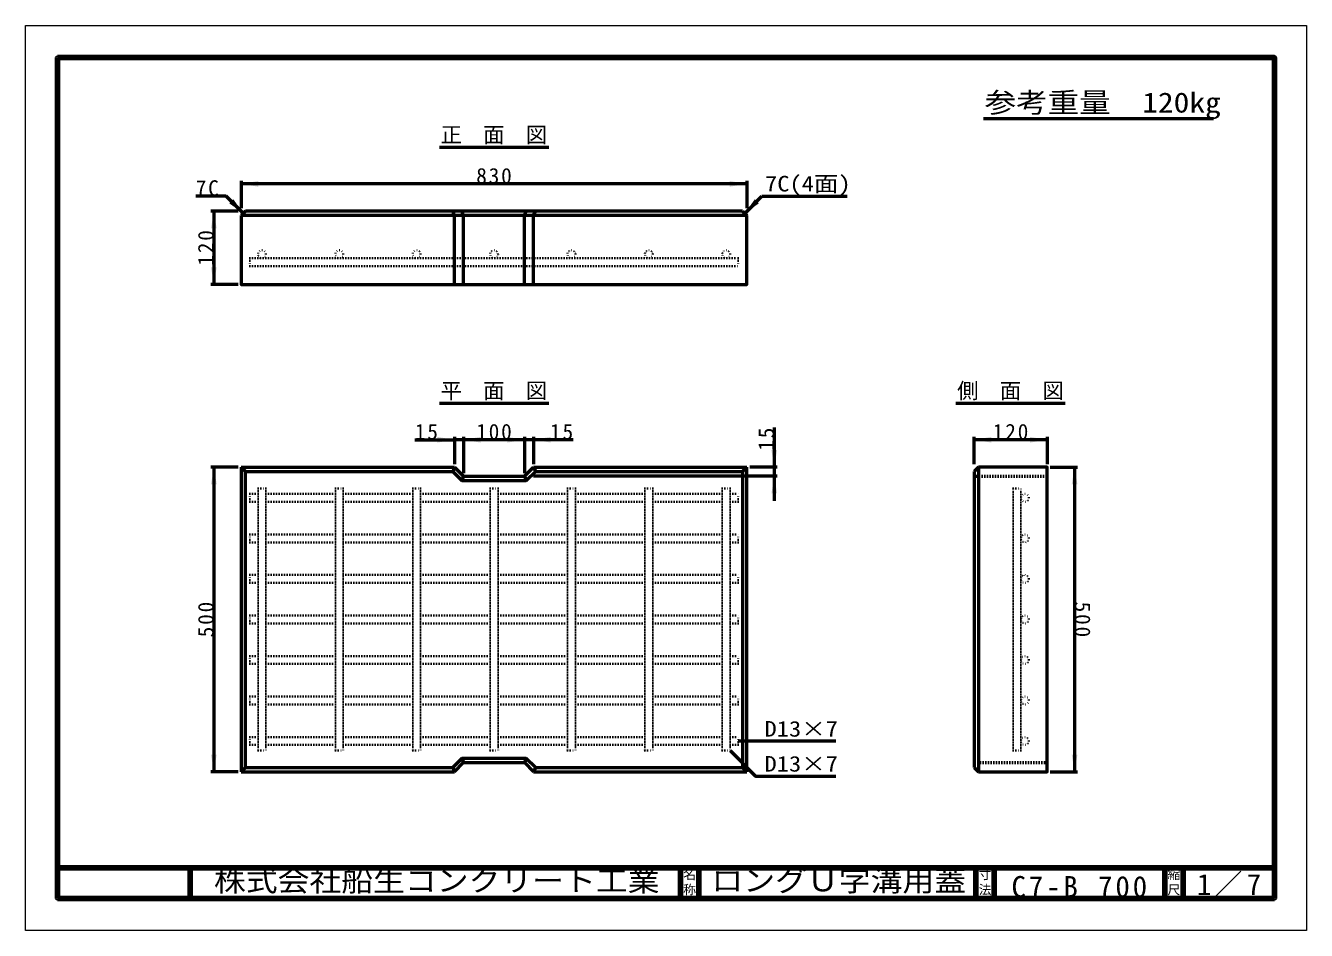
# Model space of a CAD drawing. Units: millimetres, scale not verified, with parts at other scales. Extents: x -2102 to 2102, y -1485 to 1485.
import ezdxf
from ezdxf.enums import TextEntityAlignment as Align

# ---------------------------------------------------------------- set-up
doc = ezdxf.new("R2010")
doc.units = ezdxf.units.MM
doc.header["$LTSCALE"] = 5
doc.linetypes.add('DOTTED', pattern=[1.75, 0.25, -1.5])
doc.layers.add('0-0_V-nasSTD', color=7, linetype='DOTTED', lineweight=35)
doc.layers.add('0-1_0', color=7, linetype='Continuous', lineweight=50)
doc.styles.add('ＭＳ ゴシック', font='')
doc.styles.get('ＭＳ ゴシック').set_extended_font_data('MS Gothic')

msp = doc.modelspace()

# ---------------------------------------------------------------- linework, layer by layer
at = {"layer": '0-0_V-nasSTD', "linetype": 'Continuous', "lineweight": 100}
for p, q in [((-1997.5, 1380), (-1997.5, -1380)), ((-1562.5, -1280), (-1562.5, -1380)), ((47.5, -1280), (47.5, -1380)), ((107.5, -1280), (107.5, -1380)), ((1017.5, -1280), (1017.5, -1380)), ((1077.5, -1280), (1077.5, -1380)), ((1637.5, -1280), (1637.5, -1380)), ((1697.5, -1280), (1697.5, -1380)), ((-1997.5, -1380), (1997.5, -1380))]:
    msp.add_line(p, q, dxfattribs=at)
at = {"layer": '0-0_V-nasSTD', "linetype": 'Continuous', "lineweight": 50}
for p, q in [((-1394.525, 975.589), (-1394.525, 885.589)), ((265.475, 975.589), (265.475, 885.589)), ((-1444.094, 925.158), (-1544.094, 925.158)), ((-1387.525, 868.589), (-1444.094, 925.158)), ((265.475, 965.589), (-1394.525, 965.589)), ((258.475, 868.589), (315.043, 925.158)), ((315.043, 925.158), (595.043, 925.158)), ((-1404.525, 875.589), (-1494.525, 875.589)), ((-1484.525, 875.589), (-1484.525, 635.589)), ((-1380.525, 875.589), (-1394.525, 861.589)), ((265.475, 861.589), (-1394.525, 861.589)), ((251.475, 875.589), (-1380.525, 875.589)), ((-694.525, 861.589), (-700.324, 875.589)), ((-694.525, 635.589), (-694.525, 861.589)), ((-664.525, 861.589), (-670.324, 875.589)), ((-664.525, 635.589), (-664.525, 861.589)), ((-464.525, 861.589), (-458.726, 875.589)), ((-464.525, 635.589), (-464.525, 861.589)), ((251.475, 875.589), (265.475, 861.589)), ((-1404.525, 635.589), (-1494.525, 635.589)), ((-694.525, 135.589), (-694.525, 45.589)), ((-664.525, 135.589), (-664.525, 15.589)), ((-464.525, 135.589), (-464.525, 15.589)), ((-434.525, 135.589), (-434.525, 45.589)), ((355.475, 165.589), (355.475, 35.589)), ((1011.475, 45.666), (1011.475, 135.666)), ((1251.475, 135.589), (1251.475, 45.589)), ((-824.525, 125.589), (-694.525, 125.589)), ((-664.525, 125.589), (-694.525, 125.589)), ((-464.525, 125.589), (-664.525, 125.589)), ((-434.525, 125.589), (-464.525, 125.589)), ((-304.525, 125.589), (-434.525, 125.589)), ((1251.475, 125.589), (1011.475, 125.589)), ((-1404.525, 35.589), (-1494.525, 35.589)), ((-1484.525, 35.589), (-1484.525, -964.411)), ((-1394.525, 35.589), (-1394.525, -964.411)), ((-1394.525, 35.589), (-694.525, 35.589)), ((-1394.525, 35.589), (-1380.525, 21.589)), ((-1380.525, -950.411), (-1380.525, 21.589)), ((-1380.525, 21.589), (-700.324, 21.589)), ((-694.525, 35.589), (-700.324, 21.589)), ((-664.525, 5.589), (-670.324, -8.411)), ((-464.525, 5.589), (-458.726, -8.411)), ((-434.525, 35.589), (265.475, 35.589)), ((-434.525, 35.589), (-428.726, 21.589)), ((365.475, 5.589), (-434.525, 5.589)), ((-428.726, 21.589), (251.475, 21.589)), ((251.475, 21.589), (265.475, 35.589)), ((251.475, 21.589), (251.475, -950.411)), ((265.475, -964.411), (265.475, 35.589)), ((365.475, 35.589), (275.475, 35.589)), ((1025.475, 35.589), (1011.475, 21.589)), ((1011.475, 21.589), (1011.475, -950.411)), ((1025.475, 35.589), (1025.475, -964.411)), ((1261.475, 35.589), (1351.475, 35.589)), ((1341.475, 35.589), (1341.475, -964.411)), ((557.475, -864.411), (237.475, -864.411)), ((-670.324, -920.411), (-664.525, -934.411)), ((-458.726, -920.411), (-464.525, -934.411)), ((-1404.525, -964.411), (-1494.525, -964.411)), ((-1380.525, -950.411), (-1394.525, -964.411)), ((-1394.525, -964.411), (-694.525, -964.411)), ((-1380.525, -950.411), (-702.018, -950.411)), ((-428.726, -950.411), (-434.525, -964.411)), ((-434.525, -964.411), (265.475, -964.411)), ((-427.033, -950.411), (251.475, -950.411)), ((251.475, -950.411), (265.475, -964.411)), ((1011.475, -950.411), (1025.475, -964.411)), ((1261.475, -964.411), (1351.475, -964.411))]:
    msp.add_line(p, q, dxfattribs=at)
at = {"layer": '0-0_V-nasSTD'}
for p, q in [((-1366.525, 721.589), (237.475, 721.589)), ((-1366.525, 721.589), (-1366.525, 695.589)), ((237.475, 721.589), (237.475, 695.589)), ((-1366.525, 695.589), (237.475, 695.589)), ((-1339.525, -34.411), (-1339.525, -894.411)), ((-1339.525, -34.411), (-1313.525, -34.411)), ((-1313.525, -34.411), (-1313.525, -894.411)), ((-1085.525, -34.411), (-1085.525, -894.411)), ((-1085.525, -34.411), (-1059.525, -34.411)), ((-1059.525, -34.411), (-1059.525, -894.411)), ((-831.525, -34.411), (-831.525, -894.411)), ((-831.525, -34.411), (-805.525, -34.411)), ((-805.525, -34.411), (-805.525, -894.411)), ((-577.525, -34.411), (-577.525, -894.411)), ((-577.525, -34.411), (-551.525, -34.411)), ((-551.525, -34.411), (-551.525, -894.411)), ((-323.525, -34.411), (-323.525, -894.411)), ((-323.525, -34.411), (-297.525, -34.411)), ((-297.525, -34.411), (-297.525, -894.411)), ((-69.525, -34.411), (-69.525, -894.411)), ((-69.525, -34.411), (-43.525, -34.411)), ((-43.525, -34.411), (-43.525, -894.411)), ((184.475, -34.411), (184.475, -894.411)), ((184.475, -34.411), (210.475, -34.411)), ((210.475, -34.411), (210.475, -894.411)), ((1139.475, -894.411), (1139.475, -34.411)), ((1139.475, -34.411), (1165.475, -34.411)), ((1165.475, -894.411), (1165.475, -34.411)), ((-1366.525, -78.411), (-1366.525, -52.411)), ((-1366.525, -52.411), (-1339.525, -52.411)), ((-1366.525, -78.411), (-1339.525, -78.411)), ((-1313.525, -52.411), (-1085.525, -52.411)), ((-1313.525, -78.411), (-1085.525, -78.411)), ((-1059.525, -52.411), (-831.525, -52.411)), ((-1059.525, -78.411), (-831.525, -78.411)), ((-805.525, -52.411), (-577.525, -52.411)), ((-805.525, -78.411), (-577.525, -78.411)), ((-551.525, -52.411), (-323.525, -52.411)), ((-551.525, -78.411), (-323.525, -78.411)), ((-297.525, -52.411), (-69.525, -52.411)), ((-297.525, -78.411), (-69.525, -78.411)), ((-43.525, -52.411), (184.475, -52.411)), ((-43.525, -78.411), (184.475, -78.411)), ((210.475, -52.411), (237.475, -52.411)), ((210.475, -78.411), (237.475, -78.411)), ((237.475, -78.411), (237.475, -52.411)), ((-1366.525, -211.411), (-1366.525, -185.411)), ((-1366.525, -185.411), (-1339.525, -185.411)), ((-1313.525, -185.411), (-1085.525, -185.411)), ((-1059.525, -185.411), (-831.525, -185.411)), ((-805.525, -185.411), (-577.525, -185.411)), ((-551.525, -185.411), (-323.525, -185.411)), ((-297.525, -185.411), (-69.525, -185.411)), ((-43.525, -185.411), (184.475, -185.411)), ((210.475, -185.411), (237.475, -185.411)), ((237.475, -211.411), (237.475, -185.411)), ((-1366.525, -211.411), (-1339.525, -211.411)), ((-1313.525, -211.411), (-1085.525, -211.411)), ((-1059.525, -211.411), (-831.525, -211.411)), ((-805.525, -211.411), (-577.525, -211.411)), ((-551.525, -211.411), (-323.525, -211.411)), ((-297.525, -211.411), (-69.525, -211.411)), ((-43.525, -211.411), (184.475, -211.411)), ((210.475, -211.411), (237.475, -211.411)), ((-1366.525, -344.411), (-1366.525, -318.411)), ((-1366.525, -318.411), (-1339.525, -318.411)), ((-1313.525, -318.411), (-1085.525, -318.411)), ((-1059.525, -318.411), (-831.525, -318.411)), ((-805.525, -318.411), (-577.525, -318.411)), ((-551.525, -318.411), (-323.525, -318.411)), ((-297.525, -318.411), (-69.525, -318.411)), ((-43.525, -318.411), (184.475, -318.411)), ((210.475, -318.411), (237.475, -318.411)), ((237.475, -344.411), (237.475, -318.411)), ((-1366.525, -344.411), (-1339.525, -344.411)), ((-1313.525, -344.411), (-1085.525, -344.411)), ((-1059.525, -344.411), (-831.525, -344.411)), ((-805.525, -344.411), (-577.525, -344.411)), ((-551.525, -344.411), (-323.525, -344.411)), ((-297.525, -344.411), (-69.525, -344.411)), ((-43.525, -344.411), (184.475, -344.411)), ((210.475, -344.411), (237.475, -344.411)), ((-1366.525, -477.411), (-1366.525, -451.411)), ((-1366.525, -451.411), (-1339.525, -451.411)), ((-1313.525, -451.411), (-1085.525, -451.411)), ((-1059.525, -451.411), (-831.525, -451.411)), ((-805.525, -451.411), (-577.525, -451.411)), ((-551.525, -451.411), (-323.525, -451.411)), ((-297.525, -451.411), (-69.525, -451.411)), ((-43.525, -451.411), (184.475, -451.411)), ((210.475, -451.411), (237.475, -451.411)), ((237.475, -477.411), (237.475, -451.411)), ((-1366.525, -477.411), (-1339.525, -477.411)), ((-1313.525, -477.411), (-1085.525, -477.411)), ((-1059.525, -477.411), (-831.525, -477.411)), ((-805.525, -477.411), (-577.525, -477.411)), ((-551.525, -477.411), (-323.525, -477.411)), ((-297.525, -477.411), (-69.525, -477.411)), ((-43.525, -477.411), (184.475, -477.411)), ((210.475, -477.411), (237.475, -477.411)), ((-1366.525, -610.411), (-1366.525, -584.411)), ((-1366.525, -584.411), (-1339.525, -584.411)), ((-1313.525, -584.411), (-1085.525, -584.411)), ((-1059.525, -584.411), (-831.525, -584.411)), ((-805.525, -584.411), (-577.525, -584.411)), ((-551.525, -584.411), (-323.525, -584.411)), ((-297.525, -584.411), (-69.525, -584.411)), ((-43.525, -584.411), (184.475, -584.411)), ((210.475, -584.411), (237.475, -584.411)), ((237.475, -610.411), (237.475, -584.411)), ((-1366.525, -610.411), (-1339.525, -610.411)), ((-1313.525, -610.411), (-1085.525, -610.411)), ((-1059.525, -610.411), (-831.525, -610.411)), ((-805.525, -610.411), (-577.525, -610.411)), ((-551.525, -610.411), (-323.525, -610.411)), ((-297.525, -610.411), (-69.525, -610.411)), ((-43.525, -610.411), (184.475, -610.411)), ((210.475, -610.411), (237.475, -610.411)), ((-1366.525, -743.411), (-1366.525, -717.411)), ((-1366.525, -717.411), (-1339.525, -717.411)), ((-1366.525, -743.411), (-1339.525, -743.411)), ((-1313.525, -717.411), (-1085.525, -717.411)), ((-1313.525, -743.411), (-1085.525, -743.411)), ((-1059.525, -717.411), (-831.525, -717.411)), ((-1059.525, -743.411), (-831.525, -743.411)), ((-805.525, -717.411), (-577.525, -717.411)), ((-805.525, -743.411), (-577.525, -743.411)), ((-551.525, -717.411), (-323.525, -717.411)), ((-551.525, -743.411), (-323.525, -743.411)), ((-297.525, -717.411), (-69.525, -717.411)), ((-297.525, -743.411), (-69.525, -743.411)), ((-43.525, -717.411), (184.475, -717.411)), ((-43.525, -743.411), (184.475, -743.411)), ((210.475, -717.411), (237.475, -717.411)), ((210.475, -743.411), (237.475, -743.411)), ((237.475, -743.411), (237.475, -717.411)), ((-1366.525, -876.411), (-1366.525, -850.411)), ((-1366.525, -850.411), (-1339.525, -850.411)), ((-1366.525, -876.411), (-1339.525, -876.411)), ((-1313.525, -850.411), (-1085.525, -850.411)), ((-1313.525, -876.411), (-1085.525, -876.411)), ((-1059.525, -850.411), (-831.525, -850.411)), ((-1059.525, -876.411), (-831.525, -876.411)), ((-805.525, -850.411), (-577.525, -850.411)), ((-805.525, -876.411), (-577.525, -876.411)), ((-551.525, -850.411), (-323.525, -850.411)), ((-551.525, -876.411), (-323.525, -876.411)), ((-297.525, -850.411), (-69.525, -850.411)), ((-297.525, -876.411), (-69.525, -876.411)), ((-43.525, -850.411), (184.475, -850.411)), ((-43.525, -876.411), (184.475, -876.411)), ((210.475, -850.411), (237.475, -850.411)), ((210.475, -876.411), (237.475, -876.411)), ((237.475, -876.411), (237.475, -850.411)), ((-1339.525, -894.411), (-1313.525, -894.411)), ((-1085.525, -894.411), (-1059.525, -894.411)), ((-831.525, -894.411), (-805.525, -894.411)), ((-577.525, -894.411), (-551.525, -894.411)), ((-323.525, -894.411), (-297.525, -894.411)), ((-69.525, -894.411), (-43.525, -894.411)), ((184.475, -894.411), (210.475, -894.411)), ((1139.475, -894.411), (1165.475, -894.411))]:
    msp.add_line(p, q, dxfattribs=at)
at = {"layer": '0-0_V-nasSTD', "lineweight": 50}
for p, q in [((1011.475, 5.589), (1251.475, 5.589)), ((1251.475, -934.411), (1011.475, -934.411))]:
    msp.add_line(p, q, dxfattribs=at)
at = {"layer": '0-0_V-nasSTD', "linetype": 'Continuous', "lineweight": 18}
for points in [[(-2102.5, -1485), (-2102.5, 1485), (2102.5, 1485), (2102.5, -1485)], [(-2002.5, -1385), (-2002.5, 1385), (2002.5, 1385), (2002.5, -1385)]]:
    msp.add_lwpolyline(points, close=True, dxfattribs=at)
at = {"layer": '0-0_V-nasSTD', "linetype": 'Continuous', "lineweight": 100}
msp.add_lwpolyline([(1997.5, -1380), (1997.5, 1380), (-1997.5, 1380)], dxfattribs=at)
at = {"layer": '0-0_V-nasSTD', "linetype": 'Continuous', "lineweight": 50}
for points in [[(-1394.525, 861.589), (-1394.525, 635.589), (265.475, 635.589), (265.475, 861.589)], [(-434.525, 635.589), (-434.525, 861.589), (-428.726, 875.589)], [(-700.324, 21.589), (-670.324, -8.411), (-458.726, -8.411), (-428.726, 21.589)], [(-694.525, 35.589), (-664.525, 5.589), (-464.525, 5.589), (-434.525, 35.589)], [(355.475, 35.589), (355.475, 5.589), (355.475, -74.411)], [(1025.475, -964.411), (1251.475, -964.411), (1251.475, 35.589), (1025.475, 35.589)], [(-428.726, -950.411), (-458.726, -920.411), (-670.324, -920.411), (-700.324, -950.411), (-694.525, -964.411)], [(210.475, -894.411), (293.328, -979.264), (557.475, -979.264)], [(-694.525, -964.411), (-664.525, -934.411), (-464.525, -934.411), (-434.525, -964.411)]]:
    msp.add_lwpolyline(points, dxfattribs=at)
at = {"layer": '0-0_V-nasSTD'}
for centre in [(-1326.525, 734.589), (-1072.525, 734.589), (-818.525, 734.589), (-564.525, 734.589), (-310.525, 734.589), (-56.525, 734.589), (197.475, 734.589), (1178.475, -65.411), (1178.475, -198.411), (1178.475, -331.411), (1178.475, -464.411), (1178.475, -597.411), (1178.475, -730.411), (1178.475, -863.411)]:
    msp.add_circle(centre, 13, dxfattribs=at)
for points in [[(-1394.525, 965.589), (-1338.275, 956.214), (-1338.275, 974.964)], [(209.225, 956.214), (209.225, 974.964), (265.475, 965.589)], [(-1433.929, 901.735), (-1420.671, 914.993), (-1387.525, 868.589)], [(258.475, 868.589), (291.62, 914.993), (304.879, 901.735)], [(-1493.9, 819.339), (-1484.525, 875.589), (-1475.15, 819.339)], [(-1493.9, 691.839), (-1484.525, 635.589), (-1475.15, 691.839)], [(-750.775, 116.214), (-750.775, 134.964), (-694.525, 125.589)], [(-664.525, 125.589), (-608.275, 116.214), (-608.275, 134.964)], [(-520.775, 116.214), (-520.775, 134.964), (-464.525, 125.589)], [(-434.525, 125.589), (-378.275, 116.214), (-378.275, 134.964)], [(1011.475, 125.589), (1067.725, 116.214), (1067.725, 134.964)], [(1195.225, 116.214), (1195.225, 134.964), (1251.475, 125.589)], [(346.1, 91.839), (355.475, 35.589), (364.85, 91.839)], [(-1493.9, -20.661), (-1484.525, 35.589), (-1475.15, -20.661)], [(346.1, -50.661), (355.475, 5.589), (364.85, -50.661)], [(1332.1, -20.661), (1341.475, 35.589), (1350.85, -20.661)], [(-1493.9, -908.161), (-1484.525, -964.411), (-1475.15, -908.161)], [(1332.1, -908.161), (1341.475, -964.411), (1350.85, -908.161)]]:
    msp.add_solid(points, dxfattribs=at)
at = {"layer": '0-1_0'}
for p, q in [((1042, 1179.753), (1797.5, 1179.753)), ((-744.025, 1085.589), (-385.025, 1085.589)), ((-744.025, 245.589), (-385.025, 245.589)), ((951.975, 245.589), (1310.975, 245.589))]:
    msp.add_line(p, q, dxfattribs=at)
at = {"layer": '0-1_0', "lineweight": 100}
msp.add_line((-1997.5, -1280), (1997.5, -1280), dxfattribs=at)

# ---------------------------------------------------------------- texts
at = {"layer": '0-0_V-nasSTD', "style": 'ＭＳ ゴシック'}
for s, height, width, p in [('参考重量\u3000120kg', 65.98, 1.15, (1046, 1179.753)), ('7C(4面)', 51.32, 1.15, (325.043, 925.158)), ('D13×7', 51.32, 1.15, (323.475, -864.411)), ('D13×7', 51.32, 1.15, (323.475, -979.264)), ('株式会社船生コンクリート工業', 69.65, 1.1, (-1484.221, -1377.45)), ('ロングＵ字溝用蓋', 69.65, 1.1, (149.25, -1377.5))]:
    msp.add_text(s, height=height, dxfattribs=dict(at, width=width)).set_placement(p, align=Align.BOTTOM_LEFT)
for s, height, p in [('正\u3000面\u3000図', 51.32, (-740.025, 1085.589)), ('平\u3000面\u3000図', 51.32, (-740.025, 245.589)), ('側\u3000面\u3000図', 51.32, (955.975, 245.589)), ('名', 30.79, (56.482, -1326.001)), ('寸', 30.79, (1026.482, -1326.001)), ('縮', 30.79, (1646.482, -1326.001)), ('称', 30.79, (56.476, -1375.99)), ('法', 30.79, (1026.476, -1375.99)), ('尺', 30.79, (1646.476, -1375.99))]:
    msp.add_text(s, height=height, dxfattribs=at).set_placement(p, align=Align.BOTTOM_LEFT)
at = {"layer": '0-0_V-nasSTD', "attachment_point": 7, "style": 'ＭＳ ゴシック'}
for s, insert, char_height in [('\\T1.17;830', (-623.025, 965.589), 51.32), ('\\T1.17;7C', (-1544.094, 925.158), 51.32), ('\\T1.17;15', (-824.525, 125.589), 51.32), ('\\T1.17;100', (-623.025, 125.589), 51.32), ('\\T1.17;15', (-380.525, 125.589), 51.32), ('\\T1.17;120', (1072.975, 125.589), 51.32), ('\\T1.15;1／7', (1743.021, -1377.418), 69.65), ('\\T1.2;C7-B\\~700', (1134.25, -1377.5), 69.65)]:
    msp.add_mtext(s, dxfattribs=dict(at, insert=insert, char_height=char_height))
at = {"layer": '0-0_V-nasSTD', "char_height": 51.32, "attachment_point": 7, "style": 'ＭＳ ゴシック'}
for s, insert, rotation in [('\\T1.17;120', (-1484.525, 697.089), 90), ('\\T1.17;15', (355.475, 89.589), 90), ('\\T1.17;500', (-1484.525, -522.911), 90), ('\\T1.17;500', (1341.475, -405.911), 270)]:
    msp.add_mtext(s, dxfattribs=dict(at, insert=insert, rotation=rotation))

doc.saveas('drawing.dxf')
